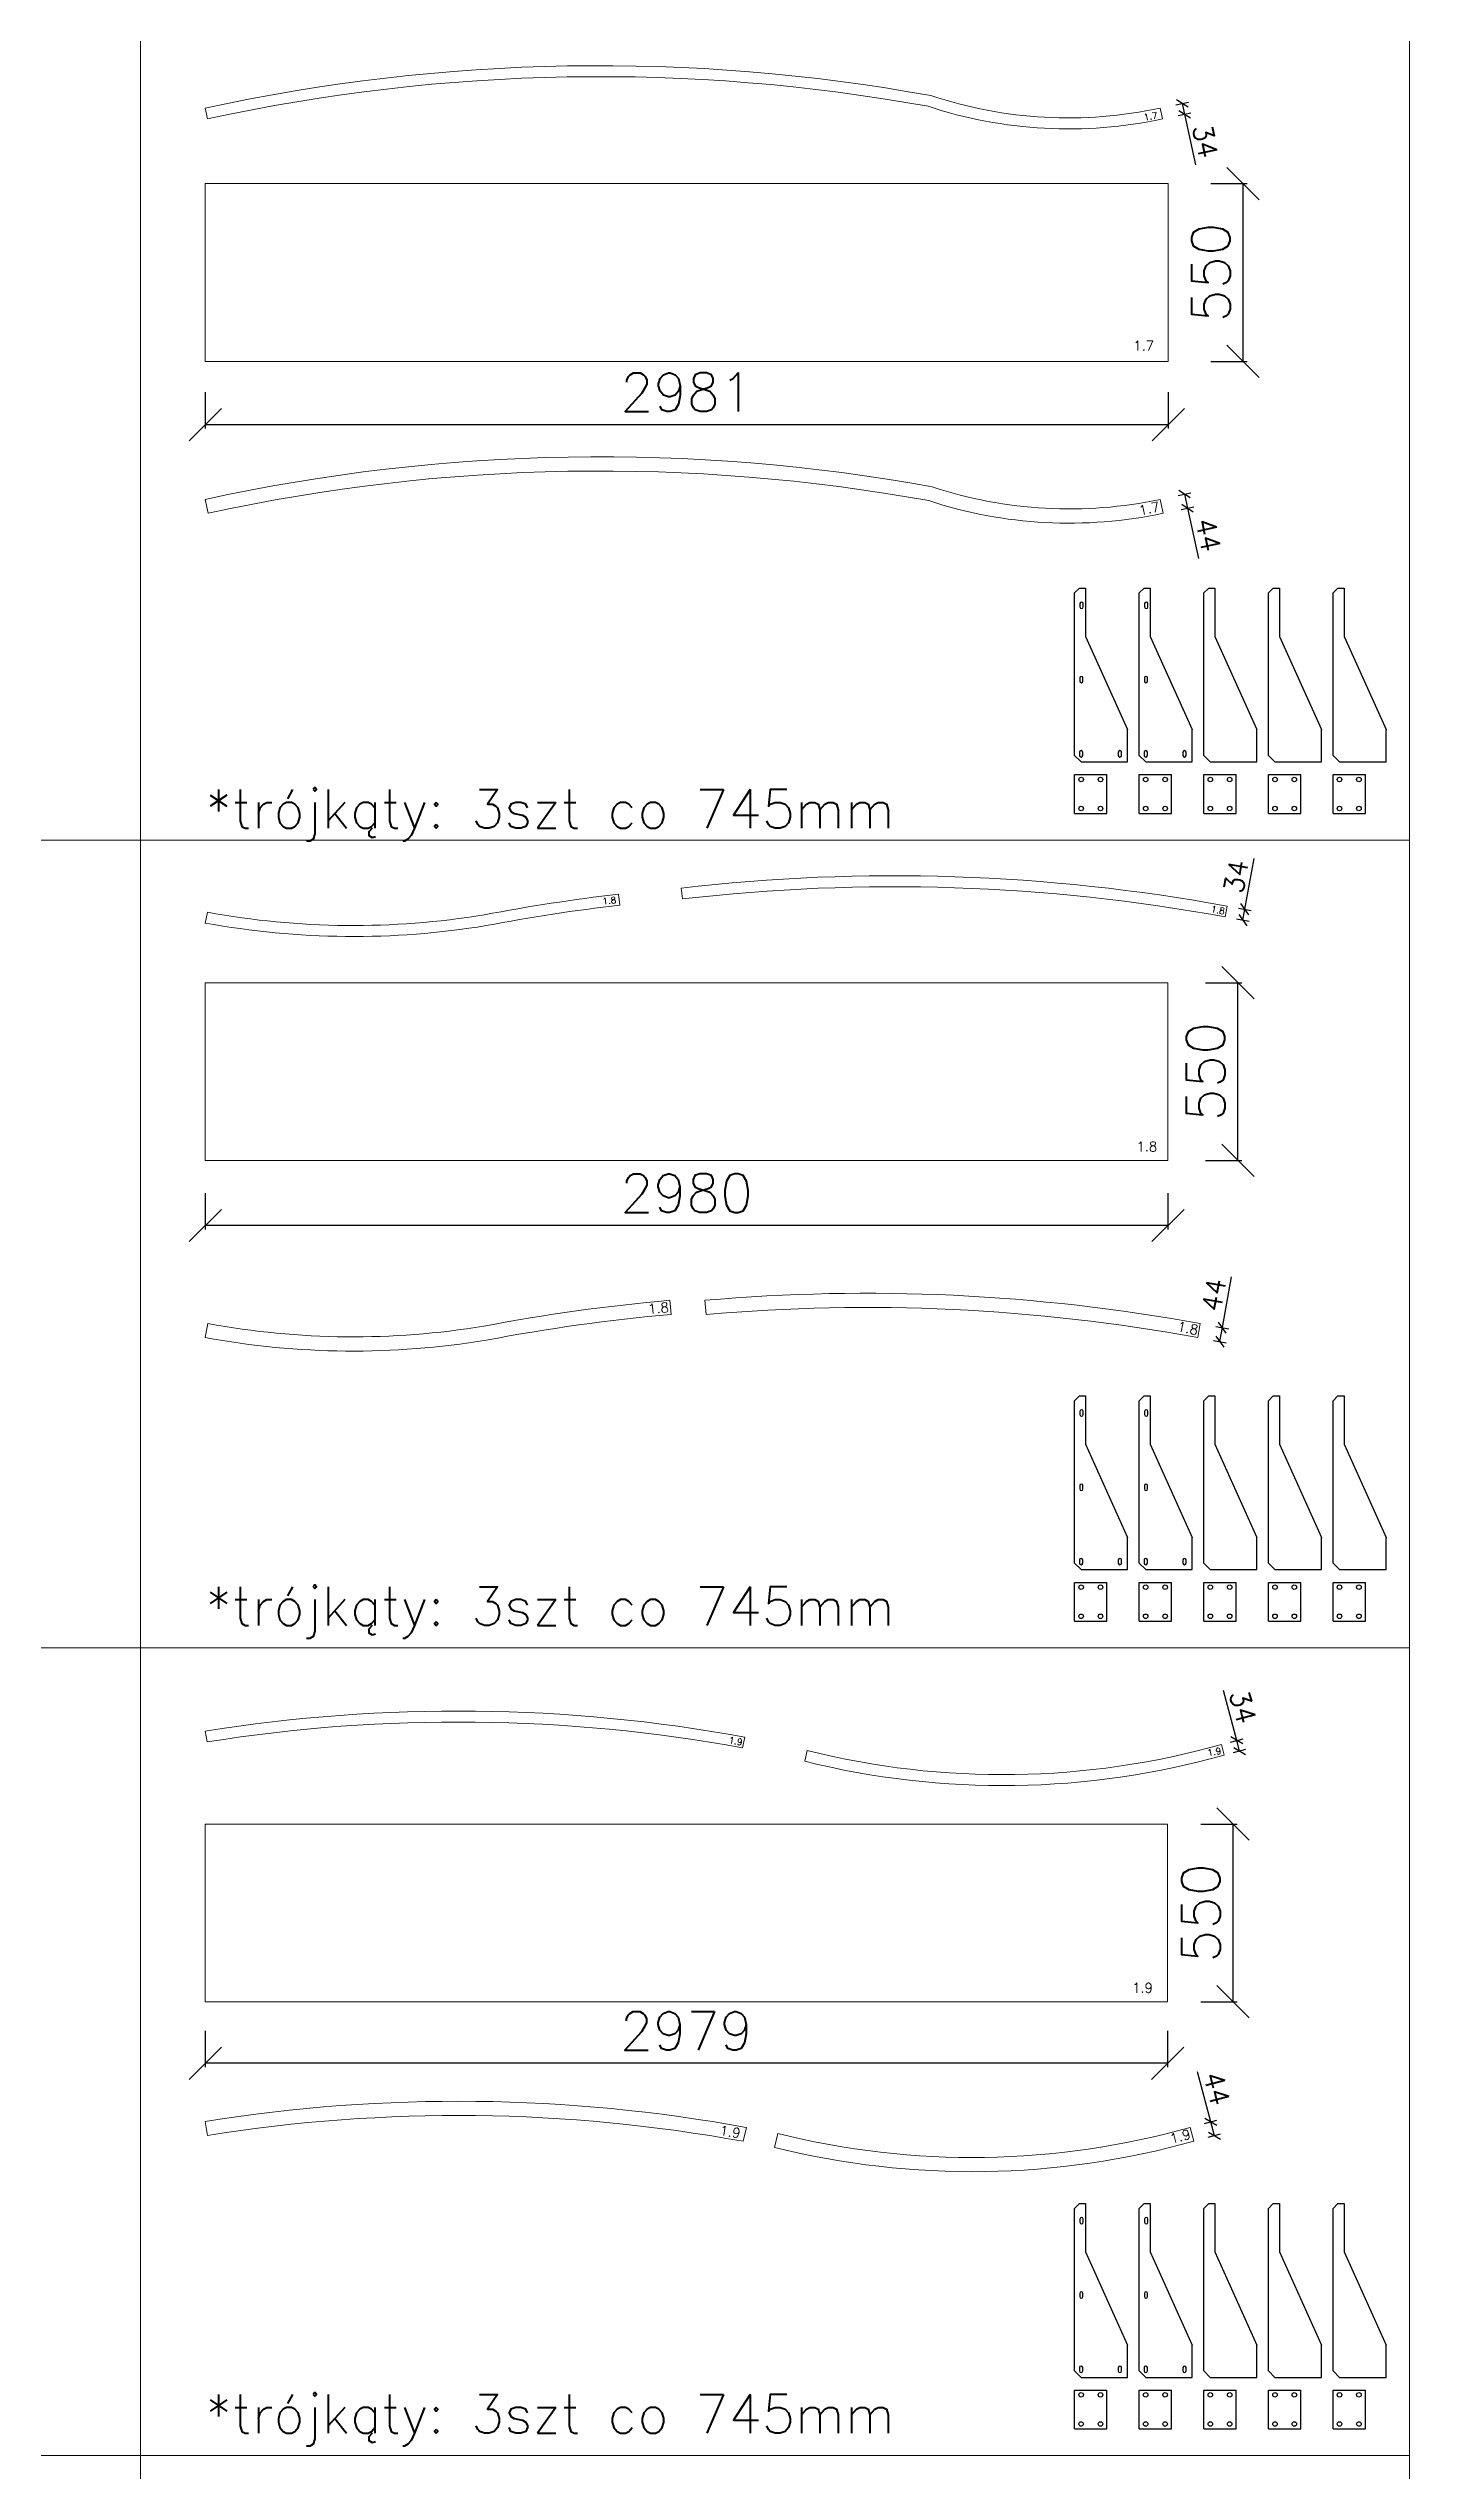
# Model space of a CAD drawing. Header units: millimetres. Extents: x 5046 to 103012, y -15969 to 47766.
# Drawn here: x 53977 to 58191, y 753 to 8253 of the extents above; entities that cross this region are included whole.
import ezdxf

# ---------------------------------------------------------------- set-up
doc = ezdxf.new("R2010")
doc.units = ezdxf.units.MM
doc.layers.get('0').update_dxf_attribs({"lineweight": 0})
doc.layers.get('Defpoints').update_dxf_attribs({"lineweight": 0})
for name, color, linetype, lineweight in [('DIM', 3, 'Continuous', 0), ('Pomocnicze', 252, 'Continuous', 0), ('TEXT', 2, 'Continuous', 0)]:
    doc.layers.add(name, color=color, linetype=linetype, lineweight=lineweight)
doc.layers.add('Profil główny', color=7, linetype='Continuous')
doc.styles.add('Skala 1-20', font='simplex.shx', dxfattribs={"height": 60})
doc.styles.add('Skala 1-50', font='simplex.shx', dxfattribs={"height": 120})
doc.dimstyles.new('Skala 1-20', dxfattribs={"dimtxt": 6, "dimasz": 30, "dimexe": 20, "dimexo": 0.625, "dimgap": 15, "dimtad": 1, "dimdec": 0, "dimtxsty": 'Skala 1-20', "dimblk": 'OBLIQUE', "dimcen": 2.5, "dimadec": 0, "dimazin": 0, "dimtfac": 1, "dimtdec": 0, "dimtmove": 0, "dimatfit": 3, "dimldrblk": 'OBLIQUE', "dimfxl": 20, "dimfxlon": 1, "dimarcsym": 0})
doc.dimstyles.new('Skala 1-50', dxfattribs={"dimtxt": 12, "dimasz": 100, "dimexe": 12.5, "dimexo": 0.625, "dimgap": 40, "dimtad": 1, "dimdec": 0, "dimtxsty": 'Skala 1-50', "dimblk": 'OBLIQUE', "dimcen": 2.5, "dimadec": 0, "dimazin": 0, "dimtfac": 1, "dimtdec": 0, "dimtmove": 0, "dimatfit": 3, "dimldrblk": 'OBLIQUE', "dimfxl": 100, "dimfxlon": 1, "dimarcsym": 0})

# ---------------------------------------------------------------- blocks, each defined once
blk = doc.blocks.new('_Oblique')
at = {"color": 0, "linetype": 'ByBlock', "lineweight": -2}
blk.add_line((-0.5, -0.5), (0.5, 0.5), dxfattribs=at)
blk = doc.blocks.new('*D2707')
at = {"layer": 'Defpoints', "color": 0}
for p in [(54462.4, 7285), (57443.4, 7285), (57443.4, 7089.3)]:
    blk.add_point(p, dxfattribs=at)
at = {"layer": 'DIM', "color": 0, "lineweight": -2}
for p, q in [((54462.4, 7189.3), (54462.4, 7076.8)), ((57443.4, 7189.3), (57443.4, 7076.8)), ((54462.4, 7089.3), (57443.4, 7089.3))]:
    blk.add_line(p, q, dxfattribs=at)
at = {"layer": 'DIM', "color": 0, "linetype": 'ByBlock', "lineweight": -2, "xscale": 100, "yscale": 100, "zscale": 100, "rotation": 180}
blk.add_blockref('_Oblique', (54462.4, 7089.3), dxfattribs=at)
at = {"layer": 'DIM', "color": 0, "linetype": 'ByBlock', "lineweight": -2, "xscale": 100, "yscale": 100, "zscale": 100}
blk.add_blockref('_Oblique', (57443.4, 7089.3), dxfattribs=at)
at = {"layer": 'DIM', "color": 0, "insert": (55952.9, 7189.3), "char_height": 120, "attachment_point": 5, "style": 'Skala 1-50'}
blk.add_mtext('2981', dxfattribs=at)
blk = doc.blocks.new('*D2709')
at = {"layer": 'Defpoints', "color": 0}
for p in [(57443.4, 7835), (57675.2, 7835), (57443.4, 7285)]:
    blk.add_point(p, dxfattribs=at)
at = {"layer": 'DIM', "color": 0, "lineweight": -2}
for p, q in [((57575.2, 7835), (57687.7, 7835)), ((57675.2, 7285), (57675.2, 7835)), ((57575.2, 7285), (57687.7, 7285))]:
    blk.add_line(p, q, dxfattribs=at)
at = {"layer": 'DIM', "color": 0, "linetype": 'ByBlock', "lineweight": -2, "xscale": 100, "yscale": 100, "zscale": 100}
for p, rotation in [((57675.2, 7835), 90), ((57675.2, 7285), 270)]:
    blk.add_blockref('_Oblique', p, dxfattribs=dict(at, rotation=rotation))
at = {"layer": 'DIM', "color": 0, "insert": (57575.2, 7560), "char_height": 120, "attachment_point": 5, "rotation": 90, "style": 'Skala 1-50'}
blk.add_mtext('550', dxfattribs=at)
blk = doc.blocks.new('*D2714')
at = {"layer": 'Defpoints', "color": 0}
for p in [(57442.4, 5361.7), (57659, 5361.7), (57442.4, 4811.7)]:
    blk.add_point(p, dxfattribs=at)
at = {"layer": 'DIM', "color": 0, "lineweight": -2}
for p, q in [((57559, 5361.7), (57671.5, 5361.7)), ((57659, 4811.7), (57659, 5361.7)), ((57559, 4811.7), (57671.5, 4811.7))]:
    blk.add_line(p, q, dxfattribs=at)
at = {"layer": 'DIM', "color": 0, "linetype": 'ByBlock', "lineweight": -2, "xscale": 100, "yscale": 100, "zscale": 100}
for p, rotation in [((57659, 5361.7), 90), ((57659, 4811.7), 270)]:
    blk.add_blockref('_Oblique', p, dxfattribs=dict(at, rotation=rotation))
at = {"layer": 'DIM', "color": 0, "insert": (57559, 5086.7), "char_height": 120, "attachment_point": 5, "rotation": 90, "style": 'Skala 1-50'}
blk.add_mtext('550', dxfattribs=at)
blk = doc.blocks.new('*D2715')
at = {"layer": 'Defpoints', "color": 0}
for p in [(54462.4, 4811.7), (57442.4, 4811.7), (54462.4, 4610.2)]:
    blk.add_point(p, dxfattribs=at)
at = {"layer": 'DIM', "color": 0, "lineweight": -2}
for p, q in [((54462.4, 4710.2), (54462.4, 4597.7)), ((57442.4, 4710.2), (57442.4, 4597.7)), ((57442.4, 4610.2), (54462.4, 4610.2))]:
    blk.add_line(p, q, dxfattribs=at)
at = {"layer": 'DIM', "color": 0, "linetype": 'ByBlock', "lineweight": -2, "xscale": 100, "yscale": 100, "zscale": 100, "rotation": 180}
blk.add_blockref('_Oblique', (54462.4, 4610.2), dxfattribs=at)
at = {"layer": 'DIM', "color": 0, "linetype": 'ByBlock', "lineweight": -2, "xscale": 100, "yscale": 100, "zscale": 100}
blk.add_blockref('_Oblique', (57442.4, 4610.2), dxfattribs=at)
at = {"layer": 'DIM', "color": 0, "insert": (55952.4, 4710.2), "char_height": 120, "attachment_point": 5, "style": 'Skala 1-50'}
blk.add_mtext('2980', dxfattribs=at)
blk = doc.blocks.new('*D2723')
at = {"layer": 'Defpoints', "color": 0}
for p in [(57441.4, 2757.5), (57644.2, 2757.5), (57441.4, 2207.5)]:
    blk.add_point(p, dxfattribs=at)
at = {"layer": 'DIM', "color": 0, "lineweight": -2}
for p, q in [((57544.2, 2757.5), (57656.7, 2757.5)), ((57644.2, 2207.5), (57644.2, 2757.5)), ((57544.2, 2207.5), (57656.7, 2207.5))]:
    blk.add_line(p, q, dxfattribs=at)
at = {"layer": 'DIM', "color": 0, "linetype": 'ByBlock', "lineweight": -2, "xscale": 100, "yscale": 100, "zscale": 100}
for p, rotation in [((57644.2, 2757.5), 90), ((57644.2, 2207.5), 270)]:
    blk.add_blockref('_Oblique', p, dxfattribs=dict(at, rotation=rotation))
at = {"layer": 'DIM', "color": 0, "insert": (57544.2, 2482.5), "char_height": 120, "attachment_point": 5, "rotation": 90, "style": 'Skala 1-50'}
blk.add_mtext('550', dxfattribs=at)
blk = doc.blocks.new('*D2724')
at = {"layer": 'Defpoints', "color": 0}
for p in [(54462.4, 2207.5), (57441.4, 2207.5), (54462.4, 2017.2)]:
    blk.add_point(p, dxfattribs=at)
at = {"layer": 'DIM', "color": 0, "lineweight": -2}
for p, q in [((54462.4, 2117.2), (54462.4, 2004.7)), ((57441.4, 2117.2), (57441.4, 2004.7)), ((57441.4, 2017.2), (54462.4, 2017.2))]:
    blk.add_line(p, q, dxfattribs=at)
at = {"layer": 'DIM', "color": 0, "linetype": 'ByBlock', "lineweight": -2, "xscale": 100, "yscale": 100, "zscale": 100, "rotation": 180}
blk.add_blockref('_Oblique', (54462.4, 2017.2), dxfattribs=at)
at = {"layer": 'DIM', "color": 0, "linetype": 'ByBlock', "lineweight": -2, "xscale": 100, "yscale": 100, "zscale": 100}
blk.add_blockref('_Oblique', (57441.4, 2017.2), dxfattribs=at)
at = {"layer": 'DIM', "color": 0, "insert": (55951.9, 2117.2), "char_height": 120, "attachment_point": 5, "style": 'Skala 1-50'}
blk.add_mtext('2979', dxfattribs=at)
blk = doc.blocks.new('*D2760')
at = {"layer": 'Defpoints', "color": 0}
for p in [(57511.6, 1818.5), (57575.1, 1835.5), (57523, 1776)]:
    blk.add_point(p, dxfattribs=at)
at = {"layer": 'DIM', "color": 0, "lineweight": -2}
for p, q in [((57575.1, 1835.5), (57533.6, 1990.1)), ((57555.8, 1830.4), (57594.4, 1840.7)), ((57586.5, 1793), (57575.1, 1835.5)), ((57567.2, 1787.9), (57605.8, 1798.2))]:
    blk.add_line(p, q, dxfattribs=at)
at = {"layer": 'DIM', "color": 0, "linetype": 'ByBlock', "lineweight": -2, "xscale": 30, "yscale": 30, "zscale": 30}
for p, rotation in [((57575.1, 1835.5), 105.0191949202395), ((57586.5, 1793), 285.0191949202395)]:
    blk.add_blockref('_Oblique', p, dxfattribs=dict(at, rotation=rotation))
at = {"layer": 'DIM', "color": 0, "insert": (57593.9, 1939), "char_height": 60, "attachment_point": 5, "rotation": 285.01919, "style": 'Skala 1-20'}
blk.add_mtext('44', dxfattribs=at)
blk = doc.blocks.new('*D2761')
at = {"layer": 'Defpoints', "color": 0}
for p in [(57608, 3003.8), (57655.7, 3016.6), (57616.8, 2970.9)]:
    blk.add_point(p, dxfattribs=at)
at = {"layer": 'DIM', "color": 0, "lineweight": -2}
for p, q in [((57655.7, 3016.6), (57614.2, 3171.1)), ((57636.3, 3011.4), (57675, 3021.7)), ((57664.5, 2983.7), (57655.7, 3016.6)), ((57645.1, 2978.5), (57683.8, 2988.9))]:
    blk.add_line(p, q, dxfattribs=at)
at = {"layer": 'DIM', "color": 0, "linetype": 'ByBlock', "lineweight": -2, "xscale": 30, "yscale": 30, "zscale": 30}
for p, rotation in [((57655.7, 3016.6), 105.0154334013763), ((57664.5, 2983.7), 285.0154334013764)]:
    blk.add_blockref('_Oblique', p, dxfattribs=dict(at, rotation=rotation))
at = {"layer": 'DIM', "color": 0, "insert": (57674.5, 3120), "char_height": 60, "attachment_point": 5, "rotation": 285.01543, "style": 'Skala 1-20'}
blk.add_mtext('34', dxfattribs=at)
blk = doc.blocks.new('*D2762')
at = {"layer": 'Defpoints', "color": 0}
for p in [(57542.6, 4306.5), (57611, 4294), (57534.7, 4263.3)]:
    blk.add_point(p, dxfattribs=at)
at = {"layer": 'DIM', "color": 0, "lineweight": -2}
for p, q in [((57611, 4294), (57639.8, 4451.4)), ((57591.3, 4297.6), (57630.7, 4290.4)), ((57603.1, 4250.7), (57611, 4294)), ((57583.4, 4254.3), (57622.7, 4247.1))]:
    blk.add_line(p, q, dxfattribs=at)
at = {"layer": 'DIM', "color": 0, "linetype": 'ByBlock', "lineweight": -2, "xscale": 30, "yscale": 30, "zscale": 30}
for p, rotation in [((57611, 4294), 79.61310494103648), ((57603.1, 4250.7), 259.6131049410365)]:
    blk.add_blockref('_Oblique', p, dxfattribs=dict(at, rotation=rotation))
at = {"layer": 'DIM', "color": 0, "insert": (57583.9, 4395.6), "char_height": 60, "attachment_point": 5, "rotation": 79.6131, "style": 'Skala 1-20'}
blk.add_mtext('44', dxfattribs=at)
blk = doc.blocks.new('*D2763')
at = {"layer": 'Defpoints', "color": 0}
for p in [(57619.9, 5565.5), (57626, 5598.9), (57680.5, 5588.9)]:
    blk.add_point(p, dxfattribs=at)
at = {"layer": 'DIM', "color": 0, "lineweight": -2}
for p, q in [((57680.5, 5588.9), (57709.3, 5746.3)), ((57654.7, 5559.1), (57694, 5551.9)), ((57660.8, 5592.6), (57700.2, 5585.3)), ((57674.4, 5555.5), (57680.5, 5588.9))]:
    blk.add_line(p, q, dxfattribs=at)
at = {"layer": 'DIM', "color": 0, "linetype": 'ByBlock', "lineweight": -2, "xscale": 30, "yscale": 30, "zscale": 30}
for p, rotation in [((57674.4, 5555.5), 259.6116783631462), ((57680.5, 5588.9), 79.61167836314617)]:
    blk.add_blockref('_Oblique', p, dxfattribs=dict(at, rotation=rotation))
at = {"layer": 'DIM', "color": 0, "insert": (57653.4, 5690.5), "char_height": 60, "attachment_point": 5, "rotation": 79.61168, "style": 'Skala 1-20'}
blk.add_mtext('34', dxfattribs=at)
blk = doc.blocks.new('*D2764')
at = {"layer": 'Defpoints', "color": 0}
for p in [(57418.6, 6857.8), (57503.3, 6830.9), (57427.8, 6814.8)]:
    blk.add_point(p, dxfattribs=at)
at = {"layer": 'DIM', "color": 0, "lineweight": -2}
for p, q in [((57474.5, 6869.7), (57513.6, 6878.1)), ((57483.7, 6826.7), (57522.8, 6835.1)), ((57494.1, 6873.9), (57503.3, 6830.9)), ((57503.3, 6830.9), (57536.7, 6674.4))]:
    blk.add_line(p, q, dxfattribs=at)
at = {"layer": 'DIM', "color": 0, "linetype": 'ByBlock', "lineweight": -2, "xscale": 30, "yscale": 30, "zscale": 30}
for p, rotation in [((57494.1, 6873.9), 102.0711041273042), ((57503.3, 6830.9), 282.0711041273042)]:
    blk.add_blockref('_Oblique', p, dxfattribs=dict(at, rotation=rotation))
at = {"layer": 'DIM', "color": 0, "insert": (57567.1, 6747.4), "char_height": 60, "attachment_point": 5, "rotation": 282.0711, "style": 'Skala 1-20'}
blk.add_mtext('44', dxfattribs=at)
blk = doc.blocks.new('*D2765')
at = {"layer": 'Defpoints', "color": 0}
for p in [(57418.6, 8068.6), (57425.7, 8035.3), (57494.2, 8050)]:
    blk.add_point(p, dxfattribs=at)
at = {"layer": 'DIM', "color": 0, "lineweight": -2}
for p, q in [((57467.5, 8079.1), (57506.7, 8087.4)), ((57474.7, 8045.8), (57513.8, 8054.2)), ((57487.1, 8083.2), (57494.2, 8050)), ((57494.2, 8050), (57527.7, 7893.5))]:
    blk.add_line(p, q, dxfattribs=at)
at = {"layer": 'DIM', "color": 0, "linetype": 'ByBlock', "lineweight": -2, "xscale": 30, "yscale": 30, "zscale": 30}
for p, rotation in [((57487.1, 8083.2), 102.0712742706411), ((57494.2, 8050), 282.071274270641)]:
    blk.add_blockref('_Oblique', p, dxfattribs=dict(at, rotation=rotation))
at = {"layer": 'DIM', "color": 0, "insert": (57558.1, 7966.5), "char_height": 60, "attachment_point": 5, "rotation": 282.07127, "style": 'Skala 1-20'}
blk.add_mtext('34', dxfattribs=at)

msp = doc.modelspace()

# ---------------------------------------------------------------- linework, layer by layer
for p, q in [((54469.6, 8035.4), (54462.4, 8068.6)), ((57425.7, 8035.3), (57418.6, 8068.6)), ((54471.7, 6814.8), (54462.4, 6857.8)), ((57427.8, 6814.8), (57418.6, 6857.8)), ((55742, 5635.6), (55745.9, 5601.8)), ((55935.5, 5654.7), (55939.4, 5620.9)), ((54462.4, 5546.5), (54468.9, 5579.8)), ((57619.9, 5565.5), (57626, 5598.9)), ((55900.8, 4378.6), (55904.6, 4334.8)), ((56009.1, 4378.6), (56013, 4334.8)), ((54462.4, 4263.3), (54470.8, 4306.5)), ((57534.7, 4263.3), (57542.6, 4306.5)), ((54468.2, 3011.8), (54462.4, 3045.3)), ((56133.1, 3026.7), (56125.9, 2993.4)), ((57616.8, 2970.9), (57608, 3003.8)), ((56325.5, 2985.1), (56318.3, 2951.8)), ((54469.9, 1793.9), (54462.4, 1837.2)), ((56127.6, 1775.5), (56138.3, 1818.2)), ((57523, 1776), (57511.6, 1818.5)), ((56224.5, 1756.8), (56235.1, 1799.5))]:
    msp.add_line(p, q)
for points in [[(54462.4, 8068.6, -0.0991), (56708.4, 8107.4, 0.133435), (57418.6, 8068.6)], [(54469.6, 8035.4, -0.098996), (56700, 8074.4, 0.132997), (57425.7, 8035.3)], [(54462.4, 6857.8, -0.099131), (56713, 6896.5, 0.133567), (57418.6, 6857.8)], [(54471.7, 6814.8, -0.098996), (56702.1, 6853.8, 0.132997), (57427.8, 6814.8)], [(54468.9, 5579.8, 0.086343), (55326.3, 5571.9, -0.01838), (55742, 5635.6)], [(55935.5, 5654.7, -0.074301), (57626, 5598.9)], [(55939.4, 5620.9, -0.074301), (57619.9, 5565.5)], [(54462.4, 5546.5, 0.086427), (55332.2, 5538.4, -0.018399), (55745.9, 5601.8)], [(54470.8, 4306.5, 0.086318), (55324.5, 4298.6, -0.02539), (55900.8, 4378.6)], [(56009.1, 4378.6, -0.067253), (57542.6, 4306.5)], [(56013, 4334.8, -0.067253), (57534.7, 4263.3)], [(54462.4, 4263.3, 0.086427), (55332.2, 4255.2, -0.025414), (55904.6, 4334.8)], [(54462.4, 3045.3, -0.085114), (56133.1, 3026.7)], [(54468.2, 3011.8, -0.085035), (56125.9, 2993.4, 0.130235)], [(56325.5, 2985.1, 0.130385), (57608, 3003.8)], [(56318.3, 2951.8, 0.130235), (57616.8, 2970.9)], [(54462.4, 1837.2, -0.085137), (56136.9, 1818.6, 0.000139), (56138.3, 1818.2)], [(54469.9, 1793.9, -0.085035), (56127.6, 1775.5)], [(56235.1, 1799.5, 0.130288), (57511.6, 1818.5)], [(56224.5, 1756.8, 0.130235), (57523, 1776)]]:
    msp.add_lwpolyline(points, format="xyb")
for points in [[(54462.4, 7835), (57443.4, 7835), (57443.4, 7285), (54462.4, 7285)], [(54462.4, 5361.7), (57442.4, 5361.7), (57442.4, 4811.7), (54462.4, 4811.7)], [(54462.4, 2757.5), (57441.4, 2757.5), (57441.4, 2207.5), (54462.4, 2207.5)]]:
    msp.add_lwpolyline(points, close=True)
at = {"layer": 'Pomocnicze'}
for p, q in [((58190.5, 23703.4), (58190.5, -7989.2)), ((54262.4, 23503.4), (54262.4, -7989.2)), ((58190.5, 5803.4), (48180.2, 5803.4)), ((58190.5, 3303.4), (48180.2, 3303.4)), ((58190.5, 803.4), (48180.2, 803.4))]:
    msp.add_line(p, q, dxfattribs=at)
at = {"layer": 'Profil główny'}
for p, q in [((57168.8, 6583), (57153.8, 6568)), ((57153.8, 6065), (57153.8, 6568)), ((57168.8, 6583), (57187.8, 6583)), ((57187.8, 6583), (57187.8, 6433)), ((57368.8, 6583), (57353.8, 6568)), ((57353.8, 6065), (57353.8, 6568)), ((57368.8, 6583), (57387.8, 6583)), ((57387.8, 6583), (57387.8, 6433)), ((57568.8, 6583), (57553.8, 6568)), ((57553.8, 6065), (57553.8, 6568)), ((57568.8, 6583), (57587.8, 6583)), ((57587.8, 6583), (57587.8, 6433)), ((57768.8, 6583), (57753.8, 6568)), ((57753.8, 6065), (57753.8, 6568)), ((57768.8, 6583), (57787.8, 6583)), ((57787.8, 6583), (57787.8, 6433)), ((57968.8, 6583), (57953.8, 6568)), ((57953.8, 6065), (57953.8, 6568)), ((57968.8, 6583), (57987.8, 6583)), ((57987.8, 6583), (57987.8, 6433)), ((57187.8, 6433), (57317.8, 6145)), ((57387.8, 6433), (57517.8, 6145)), ((57587.8, 6433), (57717.8, 6145)), ((57787.8, 6433), (57917.8, 6145)), ((57987.8, 6433), (58117.8, 6145)), ((57317.8, 6045), (57317.8, 6145)), ((57517.8, 6045), (57517.8, 6145)), ((57717.8, 6045), (57717.8, 6145)), ((57917.8, 6045), (57917.8, 6145)), ((58117.8, 6045), (58117.8, 6145)), ((57173.8, 6045), (57153.8, 6065)), ((57153.8, 5885.7), (57153.8, 6005.7)), ((57153.8, 6005.7), (57253.8, 6005.7)), ((57173.8, 6045), (57317.8, 6045)), ((57253.8, 5885.7), (57253.8, 6005.7)), ((57373.8, 6045), (57353.8, 6065)), ((57353.8, 5885.7), (57353.8, 6005.7)), ((57353.8, 6005.7), (57453.8, 6005.7)), ((57373.8, 6045), (57517.8, 6045)), ((57453.8, 5885.7), (57453.8, 6005.7)), ((57573.8, 6045), (57553.8, 6065)), ((57553.8, 5885.7), (57553.8, 6005.7)), ((57553.8, 6005.7), (57653.8, 6005.7)), ((57573.8, 6045), (57717.8, 6045)), ((57653.8, 5885.7), (57653.8, 6005.7)), ((57773.8, 6045), (57753.8, 6065)), ((57753.8, 5885.7), (57753.8, 6005.7)), ((57753.8, 6005.7), (57853.8, 6005.7)), ((57773.8, 6045), (57917.8, 6045)), ((57853.8, 5885.7), (57853.8, 6005.7)), ((57973.8, 6045), (57953.8, 6065)), ((57953.8, 5885.7), (57953.8, 6005.7)), ((57953.8, 6005.7), (58053.8, 6005.7)), ((57973.8, 6045), (58117.8, 6045)), ((58053.8, 5885.7), (58053.8, 6005.7)), ((57153.8, 5885.7), (57253.8, 5885.7)), ((57353.8, 5885.7), (57453.8, 5885.7)), ((57553.8, 5885.7), (57653.8, 5885.7)), ((57753.8, 5885.7), (57853.8, 5885.7)), ((57953.8, 5885.7), (58053.8, 5885.7)), ((57168.8, 4083), (57153.8, 4068)), ((57153.8, 3565), (57153.8, 4068)), ((57168.8, 4083), (57187.8, 4083)), ((57187.8, 4083), (57187.8, 3933)), ((57368.8, 4083), (57353.8, 4068)), ((57353.8, 3565), (57353.8, 4068)), ((57368.8, 4083), (57387.8, 4083)), ((57387.8, 4083), (57387.8, 3933)), ((57568.8, 4083), (57553.8, 4068)), ((57553.8, 3565), (57553.8, 4068)), ((57568.8, 4083), (57587.8, 4083)), ((57587.8, 4083), (57587.8, 3933)), ((57768.8, 4083), (57753.8, 4068)), ((57753.8, 3565), (57753.8, 4068)), ((57768.8, 4083), (57787.8, 4083)), ((57787.8, 4083), (57787.8, 3933)), ((57968.8, 4083), (57953.8, 4068)), ((57953.8, 3565), (57953.8, 4068)), ((57968.8, 4083), (57987.8, 4083)), ((57987.8, 4083), (57987.8, 3933)), ((57187.8, 3933), (57317.8, 3645)), ((57387.8, 3933), (57517.8, 3645)), ((57587.8, 3933), (57717.8, 3645)), ((57787.8, 3933), (57917.8, 3645)), ((57987.8, 3933), (58117.8, 3645)), ((57317.8, 3545), (57317.8, 3645)), ((57517.8, 3545), (57517.8, 3645)), ((57717.8, 3545), (57717.8, 3645)), ((57917.8, 3545), (57917.8, 3645)), ((58117.8, 3545), (58117.8, 3645)), ((57173.8, 3545), (57153.8, 3565)), ((57173.8, 3545), (57317.8, 3545)), ((57373.8, 3545), (57353.8, 3565)), ((57373.8, 3545), (57517.8, 3545)), ((57573.8, 3545), (57553.8, 3565)), ((57573.8, 3545), (57717.8, 3545)), ((57773.8, 3545), (57753.8, 3565)), ((57773.8, 3545), (57917.8, 3545)), ((57973.8, 3545), (57953.8, 3565)), ((57973.8, 3545), (58117.8, 3545)), ((57153.8, 3385.7), (57153.8, 3505.7)), ((57153.8, 3505.7), (57253.8, 3505.7)), ((57253.8, 3385.7), (57253.8, 3505.7)), ((57353.8, 3385.7), (57353.8, 3505.7)), ((57353.8, 3505.7), (57453.8, 3505.7)), ((57453.8, 3385.7), (57453.8, 3505.7)), ((57553.8, 3385.7), (57553.8, 3505.7)), ((57553.8, 3505.7), (57653.8, 3505.7)), ((57653.8, 3385.7), (57653.8, 3505.7)), ((57753.8, 3385.7), (57753.8, 3505.7)), ((57753.8, 3505.7), (57853.8, 3505.7)), ((57853.8, 3385.7), (57853.8, 3505.7)), ((57953.8, 3385.7), (57953.8, 3505.7)), ((57953.8, 3505.7), (58053.8, 3505.7)), ((58053.8, 3385.7), (58053.8, 3505.7)), ((57153.8, 3385.7), (57253.8, 3385.7)), ((57353.8, 3385.7), (57453.8, 3385.7)), ((57553.8, 3385.7), (57653.8, 3385.7)), ((57753.8, 3385.7), (57853.8, 3385.7)), ((57953.8, 3385.7), (58053.8, 3385.7)), ((57168.8, 1583), (57153.8, 1568)), ((57168.8, 1583), (57187.8, 1583)), ((57187.8, 1583), (57187.8, 1433)), ((57368.8, 1583), (57353.8, 1568)), ((57368.8, 1583), (57387.8, 1583)), ((57387.8, 1583), (57387.8, 1433)), ((57568.8, 1583), (57553.8, 1568)), ((57568.8, 1583), (57587.8, 1583)), ((57587.8, 1583), (57587.8, 1433)), ((57768.8, 1583), (57753.8, 1568)), ((57768.8, 1583), (57787.8, 1583)), ((57787.8, 1583), (57787.8, 1433)), ((57968.8, 1583), (57953.8, 1568)), ((57968.8, 1583), (57987.8, 1583)), ((57987.8, 1583), (57987.8, 1433)), ((57153.8, 1065), (57153.8, 1568)), ((57353.8, 1065), (57353.8, 1568)), ((57553.8, 1065), (57553.8, 1568)), ((57753.8, 1065), (57753.8, 1568)), ((57953.8, 1065), (57953.8, 1568)), ((57187.8, 1433), (57317.8, 1145)), ((57387.8, 1433), (57517.8, 1145)), ((57587.8, 1433), (57717.8, 1145)), ((57787.8, 1433), (57917.8, 1145)), ((57987.8, 1433), (58117.8, 1145)), ((57317.8, 1045), (57317.8, 1145)), ((57517.8, 1045), (57517.8, 1145)), ((57717.8, 1045), (57717.8, 1145)), ((57917.8, 1045), (57917.8, 1145)), ((58117.8, 1045), (58117.8, 1145)), ((57173.8, 1045), (57153.8, 1065)), ((57373.8, 1045), (57353.8, 1065)), ((57573.8, 1045), (57553.8, 1065)), ((57773.8, 1045), (57753.8, 1065)), ((57973.8, 1045), (57953.8, 1065)), ((57153.8, 885.7), (57153.8, 1005.7)), ((57153.8, 1005.7), (57253.8, 1005.7)), ((57173.8, 1045), (57317.8, 1045)), ((57253.8, 885.7), (57253.8, 1005.7)), ((57353.8, 885.7), (57353.8, 1005.7)), ((57353.8, 1005.7), (57453.8, 1005.7)), ((57373.8, 1045), (57517.8, 1045)), ((57453.8, 885.7), (57453.8, 1005.7)), ((57553.8, 885.7), (57553.8, 1005.7)), ((57553.8, 1005.7), (57653.8, 1005.7)), ((57573.8, 1045), (57717.8, 1045)), ((57653.8, 885.7), (57653.8, 1005.7)), ((57753.8, 885.7), (57753.8, 1005.7)), ((57753.8, 1005.7), (57853.8, 1005.7)), ((57773.8, 1045), (57917.8, 1045)), ((57853.8, 885.7), (57853.8, 1005.7)), ((57953.8, 885.7), (57953.8, 1005.7)), ((57953.8, 1005.7), (58053.8, 1005.7)), ((57973.8, 1045), (58117.8, 1045)), ((58053.8, 885.7), (58053.8, 1005.7)), ((57153.8, 885.7), (57253.8, 885.7)), ((57353.8, 885.7), (57453.8, 885.7)), ((57553.8, 885.7), (57653.8, 885.7)), ((57753.8, 885.7), (57853.8, 885.7)), ((57953.8, 885.7), (58053.8, 885.7))]:
    msp.add_line(p, q, dxfattribs=at)
for points in [[(57170.3, 6535), (57170.3, 6525, 1), (57180.3, 6525), (57180.3, 6535, 1)], [(57370.3, 6535), (57370.3, 6525, 1), (57380.3, 6525), (57380.3, 6535, 1)], [(57169.6, 6305), (57169.6, 6295, 1), (57179.6, 6295), (57179.6, 6305, 1)], [(57369.6, 6305), (57369.6, 6295, 1), (57379.6, 6295), (57379.6, 6305, 1)], [(57168.8, 6075), (57168.8, 6065, 1), (57178.8, 6065), (57178.8, 6075, 1)], [(57288.8, 6075), (57288.8, 6065, 1), (57298.8, 6065), (57298.8, 6075, 1)], [(57368.8, 6075), (57368.8, 6065, 1), (57378.8, 6065), (57378.8, 6075, 1)], [(57488.8, 6075), (57488.8, 6065, 1), (57498.8, 6065), (57498.8, 6075, 1)], [(57170.3, 4035), (57170.3, 4025, 1), (57180.3, 4025), (57180.3, 4035, 1)], [(57370.3, 4035), (57370.3, 4025, 1), (57380.3, 4025), (57380.3, 4035, 1)], [(57169.6, 3805), (57169.6, 3795, 1), (57179.6, 3795), (57179.6, 3805, 1)], [(57369.6, 3805), (57369.6, 3795, 1), (57379.6, 3795), (57379.6, 3805, 1)], [(57168.8, 3575), (57168.8, 3565, 1), (57178.8, 3565), (57178.8, 3575, 1)], [(57288.8, 3575), (57288.8, 3565, 1), (57298.8, 3565), (57298.8, 3575, 1)], [(57368.8, 3575), (57368.8, 3565, 1), (57378.8, 3565), (57378.8, 3575, 1)], [(57488.8, 3575), (57488.8, 3565, 1), (57498.8, 3565), (57498.8, 3575, 1)], [(57170.3, 1535), (57170.3, 1525, 1), (57180.3, 1525), (57180.3, 1535, 1)], [(57370.3, 1535), (57370.3, 1525, 1), (57380.3, 1525), (57380.3, 1535, 1)], [(57169.6, 1305), (57169.6, 1295, 1), (57179.6, 1295), (57179.6, 1305, 1)], [(57369.6, 1305), (57369.6, 1295, 1), (57379.6, 1295), (57379.6, 1305, 1)], [(57168.8, 1075), (57168.8, 1065, 1), (57178.8, 1065), (57178.8, 1075, 1)], [(57288.8, 1075), (57288.8, 1065, 1), (57298.8, 1065), (57298.8, 1075, 1)], [(57368.8, 1075), (57368.8, 1065, 1), (57378.8, 1065), (57378.8, 1075, 1)], [(57488.8, 1075), (57488.8, 1065, 1), (57498.8, 1065), (57498.8, 1075, 1)]]:
    msp.add_lwpolyline(points, format="xyb", close=True, dxfattribs=at)
for centre in [(57173.8, 5990.7), (57233.8, 5990.7), (57373.8, 5990.7), (57433.8, 5990.7), (57573.8, 5990.7), (57633.8, 5990.7), (57773.8, 5990.7), (57833.8, 5990.7), (57973.8, 5990.7), (58033.8, 5990.7), (57173.8, 5900.7), (57233.8, 5900.7), (57373.8, 5900.7), (57433.8, 5900.7), (57573.8, 5900.7), (57633.8, 5900.7), (57773.8, 5900.7), (57833.8, 5900.7), (57973.8, 5900.7), (58033.8, 5900.7), (57173.8, 3490.7), (57233.8, 3490.7), (57373.8, 3490.7), (57433.8, 3490.7), (57573.8, 3490.7), (57633.8, 3490.7), (57773.8, 3490.7), (57833.8, 3490.7), (57973.8, 3490.7), (58033.8, 3490.7), (57173.8, 3400.7), (57233.8, 3400.7), (57373.8, 3400.7), (57433.8, 3400.7), (57573.8, 3400.7), (57633.8, 3400.7), (57773.8, 3400.7), (57833.8, 3400.7), (57973.8, 3400.7), (58033.8, 3400.7), (57173.8, 990.7), (57233.8, 990.7), (57373.8, 990.7), (57433.8, 990.7), (57573.8, 990.7), (57633.8, 990.7), (57773.8, 990.7), (57833.8, 990.7), (57973.8, 990.7), (58033.8, 990.7), (57173.8, 900.7), (57233.8, 900.7), (57373.8, 900.7), (57433.8, 900.7), (57573.8, 900.7), (57633.8, 900.7), (57773.8, 900.7), (57833.8, 900.7), (57973.8, 900.7), (58033.8, 900.7)]:
    msp.add_circle(centre, 7, dxfattribs=at)

# ---------------------------------------------------------------- texts
at = {"layer": 'TEXT', "width": 74.012, "attachment_point": 1, "style": 'Skala 1-50'}
for s, insert, char_height, rotation in [('1.7', (57366.1, 8049.3), 20, 10.04786), ('1.7', (57350, 6837.1), 30, 12.0711), ('1.8', (55690.9, 5623.1), 20, 6.73322), ('1.8', (57578, 5600.1), 20, 349.64409), ('1.8', (55831.8, 4366.6), 30, 5.15782), ('1.8', (57475.7, 4313.4), 30, 348.5729), ('1.9', (56085.4, 3028.1), 20, 349.44376), ('1.9', (57563.3, 2987.4), 20, 9.92676), ('1.9', (56058.2, 1825), 30, 351.06592), ('1.9', (57445.8, 1796.9), 30, 15.01919)]:
    msp.add_mtext(s, dxfattribs=dict(at, insert=insert, char_height=char_height, rotation=rotation))
at = {"layer": 'TEXT', "attachment_point": 1, "style": 'Skala 1-50'}
for s, insert, char_height, width in [('1.7', (57335.3, 7348.1), 30, 74.012), ('*trójkąty: 3szt co 745mm', (54462.4, 5959.8), 120, 2890.841), ('1.8', (57345.1, 4869.5), 30, 74.012), ('*trójkąty: 3szt co 745mm', (54462.4, 3492.1), 120, 2890.841), ('1.9', (57331.7, 2265.6), 30, 74.012), ('*trójkąty: 3szt co 745mm', (54462.4, 992.1), 120, 2890.841)]:
    msp.add_mtext(s, dxfattribs=dict(at, insert=insert, char_height=char_height, width=width))

# ---------------------------------------------------------------- dimensions: what is measured, and where the dimension line sits
at = {"layer": 'DIM'}
for p1, p2, distance, dimstyle, picture, middle in [((57418.6, 8068.6), (57425.7, 8035.3), 70.1, 'Skala 1-20', '*D2765', (57558.1, 7966.5)), ((57443.4, 7285), (57443.4, 7835), -231.9, 'Skala 1-50', '*D2709', (57575.2, 7560)), ((54462.4, 7285), (57443.4, 7285), -195.7, 'Skala 1-50', '*D2707', (55952.9, 7189.3)), ((57418.6, 6857.8), (57427.8, 6814.8), 77.2, 'Skala 1-20', '*D2764', (57567.1, 6747.4)), ((57619.9, 5565.5), (57626, 5598.9), -55.4, 'Skala 1-20', '*D2763', (57653.4, 5690.5)), ((57534.7, 4263.3), (57542.6, 4306.5), -69.5, 'Skala 1-20', '*D2762', (57583.9, 4395.6)), ((57616.8, 2970.9), (57608, 3003.8), -49.4, 'Skala 1-20', '*D2761', (57674.5, 3120)), ((57523, 1776), (57511.6, 1818.5), -65.8, 'Skala 1-20', '*D2760', (57593.9, 1939))]:
    dim = msp.add_aligned_dim(p1=p1, p2=p2, distance=distance, dimstyle=dimstyle, dxfattribs=at)
    dim.commit()
    dim.dimension.update_dxf_attribs({"geometry": picture, "text_midpoint": middle})
for base, p1, p2, picture, middle in [((57659, 5361.7), (57442.4, 4811.7), (57442.4, 5361.7), '*D2714', (57559, 5086.7)), ((57644.2, 2757.5), (57441.4, 2207.5), (57441.4, 2757.5), '*D2723', (57544.2, 2482.5))]:
    dim = msp.add_linear_dim(base=base, p1=p1, p2=p2, angle=90, dimstyle='Skala 1-50', dxfattribs=at)
    dim.commit()
    dim.dimension.update_dxf_attribs({"geometry": picture, "text_midpoint": middle})
for base, p1, p2, picture, middle in [((54462.4, 4610.2), (57442.4, 4811.7), (54462.4, 4811.7), '*D2715', (55952.4, 4710.2)), ((54462.4, 2017.2), (57441.4, 2207.5), (54462.4, 2207.5), '*D2724', (55951.9, 2117.2))]:
    dim = msp.add_linear_dim(base=base, p1=p1, p2=p2, dimstyle='Skala 1-50', dxfattribs=at)
    dim.commit()
    dim.dimension.update_dxf_attribs({"geometry": picture, "text_midpoint": middle})

doc.saveas('drawing.dxf')
